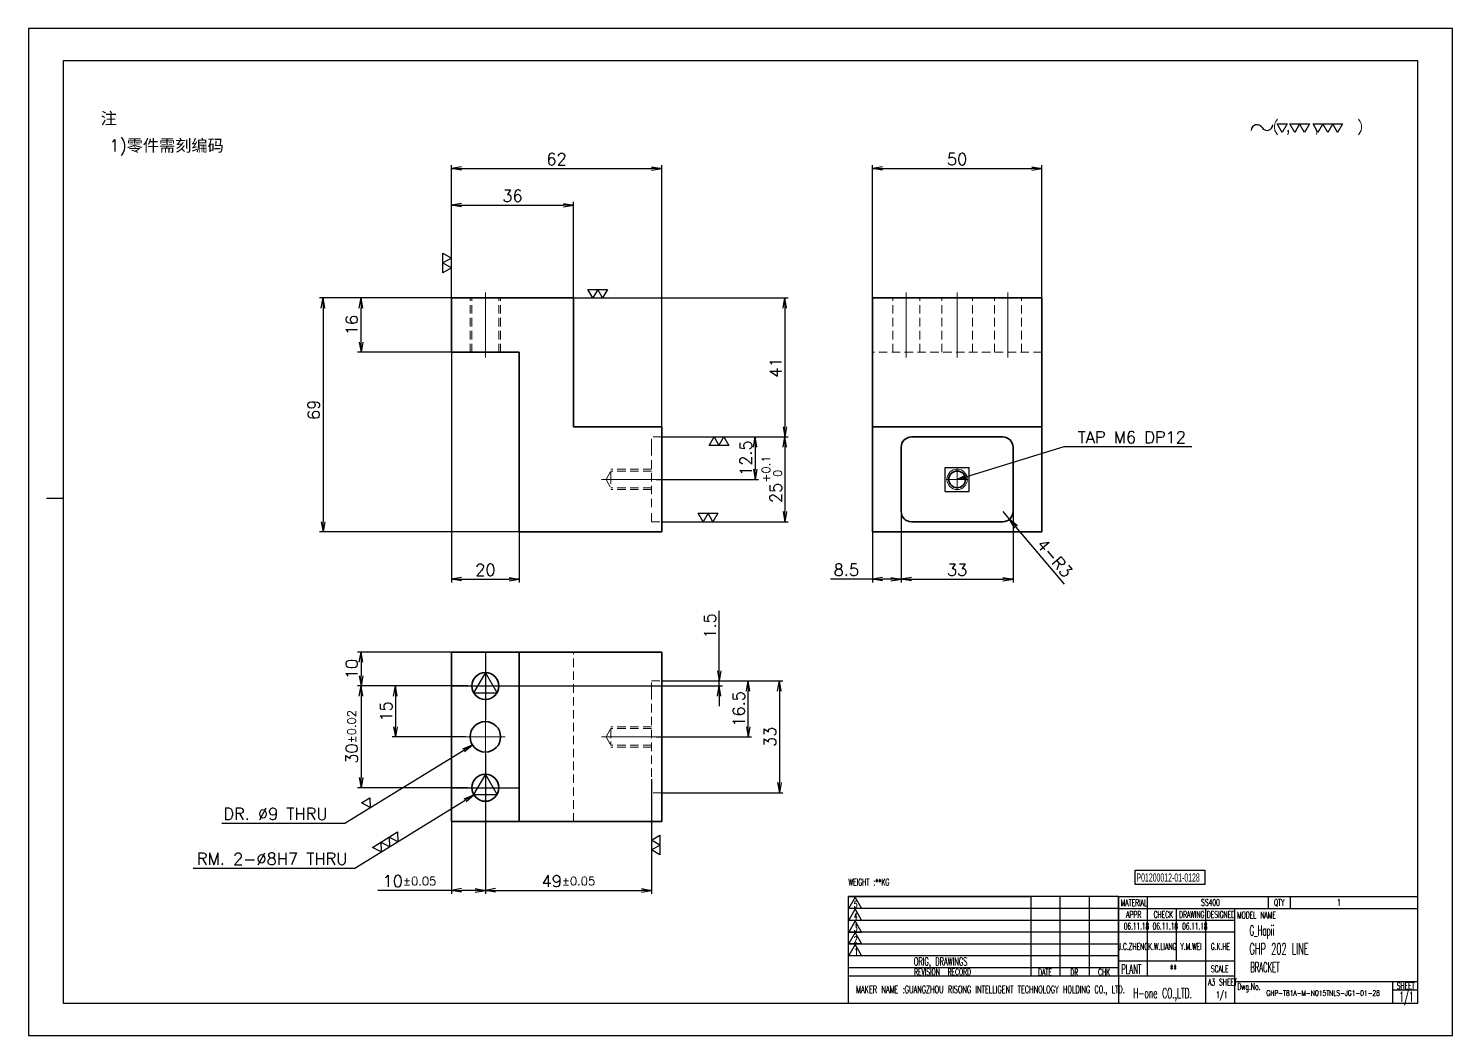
# Model space of a CAD drawing. Header units: millimetres. Extents: x -10155 to 20189, y -25550 to -22580.
# Drawn here: x 17619.1 to 18039.1, y -25547.5 to -25250.5 of the extents above; entities that cross this region are included whole.
import ezdxf
from ezdxf.enums import TextEntityAlignment as Align

# ---------------------------------------------------------------- set-up
doc = ezdxf.new("R2010")
doc.units = ezdxf.units.MM
doc.linetypes.add('CENTER-HOKUTO', pattern=[23, 20, -1, 1, -1])
doc.linetypes.add('HIDDEN-HOKUTO', pattern=[3.8, 2.5, -1.3])
doc.layers.add('AM_7', color=2, linetype='CENTER-HOKUTO', lineweight=30)
doc.layers.add('AM_HID', color=1, linetype='HIDDEN-HOKUTO', lineweight=25)
doc.layers.add('title_frame', color=7, linetype='Continuous')
doc.layers.add('word_dim', color=253, linetype='Continuous')
doc.styles.add('MX_NOTE_STANDARD', font='txt.shx', dxfattribs={"bigfont": 'bigfont.shx'})
doc.styles.get("Standard").update_dxf_attribs({"font": 'romans.shx', "bigfont": 'bigfont.shx'})
doc.dimstyles.new('RS1-1', dxfattribs={"dimtxt": 3.5, "dimasz": 3, "dimexe": 1, "dimexo": 0, "dimgap": 1, "dimtad": 3, "dimdsep": 46, "dimtxsty": 'Standard', "dimblk1": 'OPEN', "dimblk2": 'OPEN', "dimsah": 1, "dimcen": 0, "dimclrd": 256, "dimclre": 256, "dimclrt": 3, "dimazin": 2, "dimtfac": 1, "dimtmove": 0, "dimatfit": 3, "dimldrblk": 'OPEN', "dimfxl": 0, "dimtolj": 1, "dimtzin": 0, "dimarcsym": 0})

# ---------------------------------------------------------------- blocks, each defined once
blk = doc.blocks.new('A$C404331B6')
at = {"layer": 'title_frame'}
for p, q in [((0, -31.5), (0, 0)), ((0, 0), (53.9, 0)), ((79.62, 0), (0, 0)), ((53.9, -23.5), (53.9, 0)), ((62.48, -23.5), (62.48, 0)), ((62.48, -23.5), (62.48, 0)), ((71.05, -23.5), (71.05, 0)), ((71.05, -23.5), (71.05, 0)), ((79.62, 0), (79.62, -31.5)), ((79.62, 0), (167.83, 0)), ((88.2, -23.5), (88.2, 0)), ((123.73, 0), (123.73, -3.5)), ((130.3, 0), (130.3, -3.5)), ((53.9, -3.5), (0, -3.5)), ((79.62, -3.5), (0, -3.5)), ((1.98, -0.12), (0.1, -3.45)), ((0.1, -3.45), (3.86, -3.45)), ((1.98, -3.6), (0.1, -6.92)), ((3.86, -3.45), (1.98, -0.12)), ((3.86, -6.92), (1.98, -3.6)), ((79.62, -3.5), (167.83, -3.5)), ((96.78, -18.9), (96.78, -3.5)), ((105.35, -31.5), (105.35, -3.5)), ((113.92, -31.5), (113.92, -3.5)), ((53.9, -7), (0, -7)), ((79.62, -7), (0, -7)), ((0.1, -6.92), (3.86, -6.92)), ((1.98, -7.13), (0.1, -10.45)), ((3.86, -10.45), (1.98, -7.13)), ((113.92, -7), (79.62, -7)), ((53.9, -10.5), (0, -10.5)), ((79.62, -10.5), (0, -10.5)), ((0.1, -10.45), (3.86, -10.45)), ((1.98, -10.54), (0.1, -13.87)), ((3.86, -13.87), (1.98, -10.54)), ((113.92, -10.5), (79.62, -10.5)), ((53.9, -14), (0, -14)), ((79.62, -14), (0, -14)), ((0.1, -13.87), (3.86, -13.87)), ((1.98, -14.07), (0.1, -17.4)), ((3.86, -17.4), (1.98, -14.07)), ((53.9, -17.5), (0, -17.5)), ((79.62, -17.5), (0, -17.5)), ((53.9, -21), (0, -21)), ((79.62, -21), (0, -21)), ((0.1, -17.4), (3.86, -17.4)), ((79.62, -18.9), (113.92, -18.9)), ((79.62, -23.5), (0, -23.5)), ((113.92, -23.5), (79.62, -23.5)), ((113.92, -25), (167.83, -25)), ((160.48, -25), (160.48, -31.5)), ((160.48, -27.5), (167.83, -27.5)), ((167.83, -31.5), (0, -31.5))]:
    blk.add_line(p, q, dxfattribs=at)
at = {"layer": 'title_frame', "color": 3, "style": 'MX_NOTE_STANDARD', "width": 0.5341}
for s, height, p in [('5', 1.92, (1.59, -3.22)), ('MATERIAL', 1.973, (80.3, -2.79)), ('QTY', 1.973, (125.5, -2.7)), ('4', 1.92, (1.59, -6.7)), ('3', 1.92, (1.59, -10.23)), ('APPR', 1.973, (81.89, -6.26)), ('CHECK', 1.973, (89.99, -6.26)), ('DRAWING', 1.973, (97.51, -6.26)), ('DESIGNED', 1.973, (105.7, -6.26)), ('MODEL NAME', 1.973, (114.63, -6.41)), ('2', 1.92, (1.59, -13.64)), ('1', 1.92, (1.78, -17.17)), ('ORIG, DRAWINGS', 2.4112, (19.27, -20.34)), ('PLANT', 2.74, (80.46, -22.73)), ('SCALE', 1.973, (106.88, -22.28)), ('REVISION  RECORD', 1.9728, (19.32, -23.18)), ('DATE', 1.973, (55.94, -23.26)), ('DR', 1.973, (65.43, -23.27)), ('CHK', 1.973, (73.61, -23.23)), ('MAKER NAME :GUANGZHOU RISONG INTELLIGENT TECHNOLOGY HOLDING CO., LTD.', 2.16, (2.22, -28.43)), ('Dwg.No.', 1.973, (114.71, -27.52)), ('SHEET', 1.973, (161.71, -27.29))]:
    blk.add_text(s, height=height, dxfattribs=at).set_placement(p)
blk = doc.blocks.new('shiage0')
at = {"layer": 'word_dim', "color": 3, "linetype": 'Continuous'}
for centre, start, end in [((1.69, 0), 30, 180), ((4.61, 1.69), 210, 0)]:
    blk.add_arc(centre, 1.69, start, end, dxfattribs=at)
blk = doc.blocks.new('10')
at = {"layer": 'title_frame', "color": 3, "linetype": 'Continuous'}
for points in [[(9.63, 2.65), (8.18, 5.15), (11.07, 5.15)], [(13.31, 2.65), (11.86, 5.15), (17.64, 5.15), (16.2, 2.65), (14.75, 5.15)], [(20.17, 2.65), (18.73, 5.15), (27.4, 5.15), (25.95, 2.65), (24.51, 5.15), (23.06, 2.65), (21.62, 5.15)]]:
    blk.add_lwpolyline(points, close=True, dxfattribs=at)
blk.add_blockref('shiage0', (0.52, 3.24), dxfattribs=at)
blk.add_text('( ,   ,     )', height=3, dxfattribs=at).set_placement((6.84, 2.97))
blk = doc.blocks.new('_Open')
at = {"color": 0, "lineweight": -2}
for p, q in [((-1, 0.17), (0, 0)), ((-1, -0.17), (0, 0)), ((0, 0), (-1, 0))]:
    blk.add_line(p, q, dxfattribs=at)
blk = doc.blocks.new('*D711')
at = {"layer": 'DEFPOINTS', "color": 0, "linetype": 'Continuous', "ltscale": 2}
for p in [(17717.2, -25330.01), (17743.88, -25330.01), (17743.88, -25346.01)]:
    blk.add_point(p, dxfattribs=at)
at = {"layer": 'word_dim', "linetype": 'Continuous', "lineweight": -2, "ltscale": 2}
for p, q in [((17743.88, -25330.01), (17716.2, -25330.01)), ((17717.2, -25343.01), (17717.2, -25333.01)), ((17743.88, -25346.01), (17716.2, -25346.01))]:
    blk.add_line(p, q, dxfattribs=at)
at = {"layer": 'word_dim', "linetype": 'Continuous', "lineweight": -2, "ltscale": 2, "xscale": 3, "yscale": 3, "zscale": 3}
for p, rotation in [((17717.2, -25330.01), 90), ((17717.2, -25346.01), 270)]:
    blk.add_blockref('_Open', p, dxfattribs=dict(at, rotation=rotation))
at = {"layer": 'word_dim', "color": 3, "linetype": 'Continuous', "ltscale": 2, "insert": (17714.45, -25338.01), "char_height": 3.5, "attachment_point": 5, "rotation": 90}
blk.add_mtext('\\A1;16', dxfattribs=at)
blk = doc.blocks.new('*D712')
at = {"layer": 'DEFPOINTS', "color": 0, "linetype": 'Continuous', "ltscale": 2}
for p in [(17743.88, -25330.01), (17705.99, -25399.01), (17763.88, -25399.01)]:
    blk.add_point(p, dxfattribs=at)
at = {"layer": 'word_dim', "linetype": 'Continuous', "lineweight": -2, "ltscale": 2}
for p, q in [((17743.88, -25330.01), (17704.99, -25330.01)), ((17705.99, -25333.01), (17705.99, -25396.01)), ((17763.88, -25399.01), (17704.99, -25399.01))]:
    blk.add_line(p, q, dxfattribs=at)
at = {"layer": 'word_dim', "linetype": 'Continuous', "lineweight": -2, "ltscale": 2, "xscale": 3, "yscale": 3, "zscale": 3}
for p, rotation in [((17705.99, -25330.01), 90), ((17705.99, -25399.01), 270)]:
    blk.add_blockref('_Open', p, dxfattribs=dict(at, rotation=rotation))
at = {"layer": 'word_dim', "color": 3, "linetype": 'Continuous', "ltscale": 2, "insert": (17703.24, -25363.01), "char_height": 3.5, "attachment_point": 5, "rotation": 90}
blk.add_mtext('\\A1;69', dxfattribs=at)
blk = doc.blocks.new('*D713')
at = {"layer": 'DEFPOINTS', "color": 0, "linetype": 'Continuous', "ltscale": 2}
for p in [(17779.88, -25330.01), (17805.88, -25371.01), (17842.23, -25371.01)]:
    blk.add_point(p, dxfattribs=at)
at = {"layer": 'word_dim', "linetype": 'Continuous', "lineweight": -2, "ltscale": 2}
for p, q in [((17779.88, -25330.01), (17843.23, -25330.01)), ((17842.23, -25333.01), (17842.23, -25368.01)), ((17805.88, -25371.01), (17843.23, -25371.01))]:
    blk.add_line(p, q, dxfattribs=at)
at = {"layer": 'word_dim', "linetype": 'Continuous', "lineweight": -2, "ltscale": 2, "xscale": 3, "yscale": 3, "zscale": 3}
for p, rotation in [((17842.23, -25330.01), 90), ((17842.23, -25371.01), 270)]:
    blk.add_blockref('_Open', p, dxfattribs=dict(at, rotation=rotation))
at = {"layer": 'word_dim', "color": 3, "linetype": 'Continuous', "ltscale": 2, "insert": (17839.48, -25350.51), "char_height": 3.5, "attachment_point": 5, "rotation": 90}
blk.add_mtext('\\A1;41', dxfattribs=at)
blk = doc.blocks.new('*D714')
at = {"layer": 'DEFPOINTS', "color": 0, "linetype": 'Continuous', "ltscale": 2}
for p in [(17779.88, -25302.65), (17743.88, -25330.01), (17779.88, -25330.01)]:
    blk.add_point(p, dxfattribs=at)
at = {"layer": 'word_dim', "linetype": 'Continuous', "lineweight": -2, "ltscale": 2}
for p, q in [((17743.88, -25330.01), (17743.88, -25301.65)), ((17746.88, -25302.65), (17776.88, -25302.65)), ((17779.88, -25330.01), (17779.88, -25301.65))]:
    blk.add_line(p, q, dxfattribs=at)
at = {"layer": 'word_dim', "linetype": 'Continuous', "lineweight": -2, "ltscale": 2, "xscale": 3, "yscale": 3, "zscale": 3, "rotation": 180}
blk.add_blockref('_Open', (17743.88, -25302.65), dxfattribs=at)
at = {"layer": 'word_dim', "linetype": 'Continuous', "lineweight": -2, "ltscale": 2, "xscale": 3, "yscale": 3, "zscale": 3}
blk.add_blockref('_Open', (17779.88, -25302.65), dxfattribs=at)
at = {"layer": 'word_dim', "color": 3, "linetype": 'Continuous', "ltscale": 2, "insert": (17761.88, -25299.9), "char_height": 3.5, "attachment_point": 5}
blk.add_mtext('\\A1;36', dxfattribs=at)
blk = doc.blocks.new('*D715')
at = {"layer": 'DEFPOINTS', "color": 0, "linetype": 'Continuous', "ltscale": 2}
for p in [(17805.88, -25291.83), (17743.88, -25330.01), (17805.88, -25371.01)]:
    blk.add_point(p, dxfattribs=at)
at = {"layer": 'word_dim', "linetype": 'Continuous', "lineweight": -2, "ltscale": 2}
for p, q in [((17743.88, -25330.01), (17743.88, -25290.83)), ((17746.88, -25291.83), (17802.88, -25291.83)), ((17805.88, -25371.01), (17805.88, -25290.83))]:
    blk.add_line(p, q, dxfattribs=at)
at = {"layer": 'word_dim', "linetype": 'Continuous', "lineweight": -2, "ltscale": 2, "xscale": 3, "yscale": 3, "zscale": 3, "rotation": 180}
blk.add_blockref('_Open', (17743.88, -25291.83), dxfattribs=at)
at = {"layer": 'word_dim', "linetype": 'Continuous', "lineweight": -2, "ltscale": 2, "xscale": 3, "yscale": 3, "zscale": 3}
blk.add_blockref('_Open', (17805.88, -25291.83), dxfattribs=at)
at = {"layer": 'word_dim', "color": 3, "linetype": 'Continuous', "ltscale": 2, "insert": (17774.88, -25289.08), "char_height": 3.5, "attachment_point": 5}
blk.add_mtext('\\A1;62', dxfattribs=at)
blk = doc.blocks.new('*D716')
at = {"layer": 'DEFPOINTS', "color": 0, "linetype": 'Continuous', "ltscale": 2}
for p in [(17743.88, -25346.01), (17763.88, -25396.01), (17763.88, -25412.95)]:
    blk.add_point(p, dxfattribs=at)
at = {"layer": 'word_dim', "linetype": 'Continuous', "lineweight": -2, "ltscale": 2}
for p, q in [((17743.88, -25346.01), (17743.88, -25413.95)), ((17763.88, -25396.01), (17763.88, -25413.95)), ((17746.88, -25412.95), (17760.88, -25412.95))]:
    blk.add_line(p, q, dxfattribs=at)
at = {"layer": 'word_dim', "linetype": 'Continuous', "lineweight": -2, "ltscale": 2, "xscale": 3, "yscale": 3, "zscale": 3, "rotation": 180}
blk.add_blockref('_Open', (17743.88, -25412.95), dxfattribs=at)
at = {"layer": 'word_dim', "linetype": 'Continuous', "lineweight": -2, "ltscale": 2, "xscale": 3, "yscale": 3, "zscale": 3}
blk.add_blockref('_Open', (17763.88, -25412.95), dxfattribs=at)
at = {"layer": 'word_dim', "color": 3, "linetype": 'Continuous', "ltscale": 2, "insert": (17753.88, -25410.2), "char_height": 3.5, "attachment_point": 5}
blk.add_mtext('\\A1;20', dxfattribs=at)
blk = doc.blocks.new('*D717')
at = {"layer": 'DEFPOINTS', "color": 0, "linetype": 'Continuous', "ltscale": 2}
for p in [(17918.01, -25291.83), (17868.01, -25330.01), (17918.01, -25330.01)]:
    blk.add_point(p, dxfattribs=at)
at = {"layer": 'word_dim', "linetype": 'Continuous', "lineweight": -2, "ltscale": 2}
for p, q in [((17868.01, -25330.01), (17868.01, -25290.83)), ((17871.01, -25291.83), (17915.01, -25291.83)), ((17918.01, -25330.01), (17918.01, -25290.83))]:
    blk.add_line(p, q, dxfattribs=at)
at = {"layer": 'word_dim', "linetype": 'Continuous', "lineweight": -2, "ltscale": 2, "xscale": 3, "yscale": 3, "zscale": 3, "rotation": 180}
blk.add_blockref('_Open', (17868.01, -25291.83), dxfattribs=at)
at = {"layer": 'word_dim', "linetype": 'Continuous', "lineweight": -2, "ltscale": 2, "xscale": 3, "yscale": 3, "zscale": 3}
blk.add_blockref('_Open', (17918.01, -25291.83), dxfattribs=at)
at = {"layer": 'word_dim', "color": 3, "linetype": 'Continuous', "ltscale": 2, "insert": (17893.01, -25289.08), "char_height": 3.5, "attachment_point": 5}
blk.add_mtext('\\A1;50', dxfattribs=at)
blk = doc.blocks.new('*D718')
at = {"layer": 'DEFPOINTS', "color": 0, "linetype": 'Continuous', "ltscale": 2}
for p in [(17743.88, -25434.45), (17717.2, -25444.45), (17748.68, -25444.45)]:
    blk.add_point(p, dxfattribs=at)
at = {"layer": 'word_dim', "linetype": 'Continuous', "lineweight": -2, "ltscale": 2}
for p, q in [((17743.88, -25434.45), (17716.2, -25434.45)), ((17717.2, -25437.45), (17717.2, -25441.45)), ((17748.68, -25444.45), (17716.2, -25444.45))]:
    blk.add_line(p, q, dxfattribs=at)
at = {"layer": 'word_dim', "linetype": 'Continuous', "lineweight": -2, "ltscale": 2, "xscale": 3, "yscale": 3, "zscale": 3}
for p, rotation in [((17717.2, -25434.45), 90), ((17717.2, -25444.45), 270)]:
    blk.add_blockref('_Open', p, dxfattribs=dict(at, rotation=rotation))
at = {"layer": 'word_dim', "color": 3, "linetype": 'Continuous', "ltscale": 2, "insert": (17714.45, -25439.45), "char_height": 3.5, "attachment_point": 5, "rotation": 90}
blk.add_mtext('\\A1;10', dxfattribs=at)
blk = doc.blocks.new('*D719')
at = {"layer": 'DEFPOINTS', "color": 0, "linetype": 'Continuous', "ltscale": 2}
for p in [(17748.68, -25444.45), (17727.34, -25459.45), (17748.03, -25459.45)]:
    blk.add_point(p, dxfattribs=at)
at = {"layer": 'word_dim', "linetype": 'Continuous', "lineweight": -2, "ltscale": 2}
for p, q in [((17748.68, -25444.45), (17726.34, -25444.45)), ((17727.34, -25447.45), (17727.34, -25456.45)), ((17748.03, -25459.45), (17726.34, -25459.45))]:
    blk.add_line(p, q, dxfattribs=at)
at = {"layer": 'word_dim', "linetype": 'Continuous', "lineweight": -2, "ltscale": 2, "xscale": 3, "yscale": 3, "zscale": 3}
for p, rotation in [((17727.34, -25444.45), 90), ((17727.34, -25459.45), 270)]:
    blk.add_blockref('_Open', p, dxfattribs=dict(at, rotation=rotation))
at = {"layer": 'word_dim', "color": 3, "linetype": 'Continuous', "ltscale": 2, "insert": (17724.59, -25451.95), "char_height": 3.5, "attachment_point": 5, "rotation": 90}
blk.add_mtext('\\A1;15', dxfattribs=at)
blk = doc.blocks.new('*D720')
at = {"layer": 'DEFPOINTS', "color": 0, "linetype": 'Continuous', "ltscale": 2}
for p in [(17748.68, -25444.45), (17717.2, -25474.45), (17748.68, -25474.45)]:
    blk.add_point(p, dxfattribs=at)
at = {"layer": 'word_dim', "linetype": 'Continuous', "lineweight": -2, "ltscale": 2}
for p, q in [((17748.68, -25444.45), (17716.2, -25444.45)), ((17717.2, -25447.45), (17717.2, -25471.45)), ((17748.68, -25474.45), (17716.2, -25474.45))]:
    blk.add_line(p, q, dxfattribs=at)
at = {"layer": 'word_dim', "linetype": 'Continuous', "lineweight": -2, "ltscale": 2, "xscale": 3, "yscale": 3, "zscale": 3}
for p, rotation in [((17717.2, -25444.45), 90), ((17717.2, -25474.45), 270)]:
    blk.add_blockref('_Open', p, dxfattribs=dict(at, rotation=rotation))
at = {"layer": 'word_dim', "color": 3, "linetype": 'Continuous', "ltscale": 2, "insert": (17714.45, -25459.45), "char_height": 3.5, "attachment_point": 5, "rotation": 90}
blk.add_mtext('\\A1;30{\\H0.715x;%%p0.02}', dxfattribs=at)
blk = doc.blocks.new('*D721')
at = {"layer": 'DEFPOINTS', "color": 0, "linetype": 'Continuous', "ltscale": 2}
for p in [(17753.88, -25479.65), (17743.88, -25484.45), (17753.88, -25504.73)]:
    blk.add_point(p, dxfattribs=at)
at = {"layer": 'word_dim', "linetype": 'Continuous', "lineweight": -2, "ltscale": 2}
for p, q in [((17753.88, -25479.65), (17753.88, -25505.73)), ((17743.88, -25484.45), (17743.88, -25505.73)), ((17743.88, -25504.73), (17722.13, -25504.73)), ((17750.88, -25504.73), (17746.88, -25504.73))]:
    blk.add_line(p, q, dxfattribs=at)
at = {"layer": 'word_dim', "linetype": 'Continuous', "lineweight": -2, "ltscale": 2, "xscale": 3, "yscale": 3, "zscale": 3, "rotation": 180}
blk.add_blockref('_Open', (17743.88, -25504.73), dxfattribs=at)
at = {"layer": 'word_dim', "linetype": 'Continuous', "lineweight": -2, "ltscale": 2, "xscale": 3, "yscale": 3, "zscale": 3}
blk.add_blockref('_Open', (17753.88, -25504.73), dxfattribs=at)
at = {"layer": 'word_dim', "color": 3, "linetype": 'Continuous', "ltscale": 2, "insert": (17731.5, -25501.98), "char_height": 3.5, "attachment_point": 5}
blk.add_mtext('\\A1;10{\\H0.715x;%%p0.05}', dxfattribs=at)
blk = doc.blocks.new('MARK_8PIN')
at = {"color": 3, "linetype": 'Continuous'}
blk.add_lwpolyline([(0, 4), (-3.46, -2), (3.46, -2)], close=True, dxfattribs=at)
blk.add_circle((0, 0), 4, dxfattribs=at)
blk = doc.blocks.new('MARK_CENTER')
at = {"color": 2, "linetype": 'CENTER-HOKUTO'}
for p, q in [((0, 10), (0, -10)), ((-10, 0), (10, 0))]:
    blk.add_line(p, q, dxfattribs=at)
blk = doc.blocks.new('*D722')
at = {"layer": 'DEFPOINTS', "color": 0, "linetype": 'Continuous', "ltscale": 2}
for p in [(17757.28, -25472.35), (17750.47, -25476.55)]:
    blk.add_point(p, dxfattribs=at)
at = {"layer": 'word_dim', "linetype": 'Continuous', "lineweight": -2, "ltscale": 2}
for p, q in [((17715.36, -25498.18), (17747.92, -25478.12)), ((17667.66, -25498.18), (17715.36, -25498.18))]:
    blk.add_line(p, q, dxfattribs=at)
at = {"layer": 'word_dim', "linetype": 'Continuous', "lineweight": -2, "ltscale": 2, "xscale": 3, "yscale": 3, "zscale": 3, "rotation": 31.63490930097425}
blk.add_blockref('_Open', (17750.47, -25476.55), dxfattribs=at)
at = {"layer": 'word_dim', "color": 3, "linetype": 'Continuous', "ltscale": 2, "insert": (17691.01, -25495.43), "char_height": 3.5, "attachment_point": 5}
blk.add_mtext('\\A1;RM. 2-∅8H7 THRU', dxfattribs=at)
blk = doc.blocks.new('shiage3')
at = {"layer": 'word_dim', "color": 3, "linetype": 'Continuous'}
for p, q in [((-1.44, 2.5), (7.22, 2.5)), ((0, 0), (-1.44, 2.5)), ((1.44, 2.5), (0, 0)), ((2.89, 0), (1.44, 2.5)), ((4.33, 2.5), (2.89, 0)), ((5.77, 0), (4.33, 2.5)), ((7.22, 2.5), (5.77, 0))]:
    blk.add_line(p, q, dxfattribs=at)
blk = doc.blocks.new('*D723')
at = {"layer": 'DEFPOINTS', "color": 0, "linetype": 'Continuous', "ltscale": 2}
for p in [(17757.71, -25457.1), (17750.04, -25461.81)]:
    blk.add_point(p, dxfattribs=at)
at = {"layer": 'word_dim', "linetype": 'Continuous', "lineweight": -2, "ltscale": 2}
for p, q in [((17712.39, -25484.92), (17747.48, -25463.38)), ((17676.19, -25484.92), (17712.39, -25484.92))]:
    blk.add_line(p, q, dxfattribs=at)
at = {"layer": 'word_dim', "linetype": 'Continuous', "lineweight": -2, "ltscale": 2, "xscale": 3, "yscale": 3, "zscale": 3, "rotation": 31.54457213538916}
blk.add_blockref('_Open', (17750.04, -25461.81), dxfattribs=at)
at = {"layer": 'word_dim', "color": 3, "linetype": 'Continuous', "ltscale": 2, "insert": (17691.96, -25482.17), "char_height": 3.5, "attachment_point": 5}
blk.add_mtext('\\A1;DR. ∅9 THRU', dxfattribs=at)
blk = doc.blocks.new('shiage1')
at = {"layer": 'word_dim', "color": 3, "linetype": 'Continuous'}
for p, q in [((0, 0), (-1.44, 2.5)), ((-1.44, 2.5), (1.44, 2.5)), ((1.44, 2.5), (0, 0))]:
    blk.add_line(p, q, dxfattribs=at)
blk = doc.blocks.new('*D724')
at = {"layer": 'DEFPOINTS', "color": 0, "linetype": 'Continuous', "ltscale": 2}
for p in [(17802.88, -25471.95), (17753.88, -25484.45), (17802.88, -25504.73)]:
    blk.add_point(p, dxfattribs=at)
at = {"layer": 'word_dim', "linetype": 'Continuous', "lineweight": -2, "ltscale": 2}
for p, q in [((17802.88, -25471.95), (17802.88, -25505.73)), ((17753.88, -25484.45), (17753.88, -25505.73)), ((17756.88, -25504.73), (17799.88, -25504.73))]:
    blk.add_line(p, q, dxfattribs=at)
at = {"layer": 'word_dim', "linetype": 'Continuous', "lineweight": -2, "ltscale": 2, "xscale": 3, "yscale": 3, "zscale": 3, "rotation": 180}
blk.add_blockref('_Open', (17753.88, -25504.73), dxfattribs=at)
at = {"layer": 'word_dim', "linetype": 'Continuous', "lineweight": -2, "ltscale": 2, "xscale": 3, "yscale": 3, "zscale": 3}
blk.add_blockref('_Open', (17802.88, -25504.73), dxfattribs=at)
at = {"layer": 'word_dim', "color": 3, "linetype": 'Continuous', "ltscale": 2, "insert": (17778.38, -25501.98), "char_height": 3.5, "attachment_point": 5}
blk.add_mtext('\\A1;49{\\H0.715x;%%p0.05}', dxfattribs=at)
blk = doc.blocks.new('*D725')
at = {"layer": 'DEFPOINTS', "color": 0, "linetype": 'Continuous', "ltscale": 2}
for p in [(17805.88, -25442.95), (17805.88, -25475.95), (17840.59, -25475.95)]:
    blk.add_point(p, dxfattribs=at)
at = {"layer": 'word_dim', "linetype": 'Continuous', "lineweight": -2, "ltscale": 2}
for p, q in [((17805.88, -25442.95), (17841.59, -25442.95)), ((17840.59, -25445.95), (17840.59, -25472.95)), ((17805.88, -25475.95), (17841.59, -25475.95))]:
    blk.add_line(p, q, dxfattribs=at)
at = {"layer": 'word_dim', "linetype": 'Continuous', "lineweight": -2, "ltscale": 2, "xscale": 3, "yscale": 3, "zscale": 3}
for p, rotation in [((17840.59, -25442.95), 90), ((17840.59, -25475.95), 270)]:
    blk.add_blockref('_Open', p, dxfattribs=dict(at, rotation=rotation))
at = {"layer": 'word_dim', "color": 3, "linetype": 'Continuous', "ltscale": 2, "insert": (17837.84, -25459.45), "char_height": 3.5, "attachment_point": 5, "rotation": 90}
blk.add_mtext('\\A1;33', dxfattribs=at)
blk = doc.blocks.new('*D726')
at = {"layer": 'DEFPOINTS', "color": 0, "linetype": 'Continuous', "ltscale": 2}
for p in [(17805.88, -25442.95), (17822.86, -25442.95), (17763.88, -25444.45)]:
    blk.add_point(p, dxfattribs=at)
at = {"layer": 'word_dim', "linetype": 'Continuous', "lineweight": -2, "ltscale": 2}
for p, q in [((17822.86, -25439.95), (17822.86, -25422.33)), ((17805.88, -25442.95), (17823.86, -25442.95)), ((17822.86, -25444.45), (17822.86, -25442.95)), ((17763.88, -25444.45), (17823.86, -25444.45)), ((17822.86, -25447.45), (17822.86, -25450.45))]:
    blk.add_line(p, q, dxfattribs=at)
at = {"layer": 'word_dim', "linetype": 'Continuous', "lineweight": -2, "ltscale": 2, "xscale": 3, "yscale": 3, "zscale": 3}
for p, rotation in [((17822.86, -25442.95), 270), ((17822.86, -25444.45), 90)]:
    blk.add_blockref('_Open', p, dxfattribs=dict(at, rotation=rotation))
at = {"layer": 'word_dim', "color": 3, "linetype": 'Continuous', "ltscale": 2, "insert": (17820.11, -25426.74), "char_height": 3.5, "attachment_point": 5, "rotation": 90}
blk.add_mtext('\\A1;1.5', dxfattribs=at)
blk = doc.blocks.new('*D727')
at = {"layer": 'DEFPOINTS', "color": 0, "linetype": 'Continuous', "ltscale": 2}
for p in [(17805.88, -25442.95), (17831.36, -25442.95), (17804.22, -25459.45)]:
    blk.add_point(p, dxfattribs=at)
at = {"layer": 'word_dim', "linetype": 'Continuous', "lineweight": -2, "ltscale": 2}
for p, q in [((17805.88, -25442.95), (17832.36, -25442.95)), ((17831.36, -25456.45), (17831.36, -25445.95)), ((17804.22, -25459.45), (17832.36, -25459.45))]:
    blk.add_line(p, q, dxfattribs=at)
at = {"layer": 'word_dim', "linetype": 'Continuous', "lineweight": -2, "ltscale": 2, "xscale": 3, "yscale": 3, "zscale": 3}
for p, rotation in [((17831.36, -25442.95), 90), ((17831.36, -25459.45), 270)]:
    blk.add_blockref('_Open', p, dxfattribs=dict(at, rotation=rotation))
at = {"layer": 'word_dim', "color": 3, "linetype": 'Continuous', "ltscale": 2, "insert": (17828.61, -25451.2), "char_height": 3.5, "attachment_point": 5, "rotation": 90}
blk.add_mtext('\\A1;16.5', dxfattribs=at)
blk = doc.blocks.new('*D728')
at = {"layer": 'DEFPOINTS', "color": 0, "linetype": 'Continuous', "ltscale": 2}
for p in [(17805.88, -25371.01), (17804.22, -25383.51), (17833.44, -25383.51)]:
    blk.add_point(p, dxfattribs=at)
at = {"layer": 'word_dim', "linetype": 'Continuous', "lineweight": -2, "ltscale": 2}
for p, q in [((17805.88, -25371.01), (17834.44, -25371.01)), ((17833.44, -25374.01), (17833.44, -25380.51)), ((17804.22, -25383.51), (17834.44, -25383.51))]:
    blk.add_line(p, q, dxfattribs=at)
at = {"layer": 'word_dim', "linetype": 'Continuous', "lineweight": -2, "ltscale": 2, "xscale": 3, "yscale": 3, "zscale": 3}
for p, rotation in [((17833.44, -25371.01), 90), ((17833.44, -25383.51), 270)]:
    blk.add_blockref('_Open', p, dxfattribs=dict(at, rotation=rotation))
at = {"layer": 'word_dim', "color": 3, "linetype": 'Continuous', "ltscale": 2, "insert": (17830.69, -25377.26), "char_height": 3.5, "attachment_point": 5, "rotation": 90}
blk.add_mtext('\\A1;12.5', dxfattribs=at)
blk = doc.blocks.new('MARK_M6BOLT')
at = {"color": 3, "linetype": 'Continuous'}
for p, q in [((-1.77, 1.77), (1.77, 1.77)), ((-1.77, -1.77), (-1.77, 1.77)), ((1.77, -1.77), (1.77, 1.77)), ((-1.77, -1.77), (1.77, -1.77))]:
    blk.add_line(p, q, dxfattribs=at)
blk = doc.blocks.new('*D731')
at = {"layer": 'DEFPOINTS', "color": 0, "ltscale": 2}
for p in [(17805.88, -25371.01), (17805.88, -25396.01), (17842.23, -25396.01)]:
    blk.add_point(p, dxfattribs=at)
at = {"layer": 'word_dim', "lineweight": -2, "ltscale": 2}
for p, q in [((17805.88, -25371.01), (17843.23, -25371.01)), ((17842.23, -25374.01), (17842.23, -25393.01)), ((17805.88, -25396.01), (17843.23, -25396.01))]:
    blk.add_line(p, q, dxfattribs=at)
at = {"layer": 'word_dim', "lineweight": -2, "ltscale": 2, "xscale": 3, "yscale": 3, "zscale": 3}
for p, rotation in [((17842.23, -25371.01), 90), ((17842.23, -25396.01), 270)]:
    blk.add_blockref('_Open', p, dxfattribs=dict(at, rotation=rotation))
at = {"layer": 'word_dim', "color": 3, "ltscale": 2, "insert": (17838.37, -25383.51), "char_height": 3.5, "attachment_point": 5, "rotation": 90}
blk.add_mtext('25{\\H2.450000;\\S+0.1^  0;}', dxfattribs=at)
blk = doc.blocks.new('*D732')
at = {"layer": 'DEFPOINTS', "color": 0, "ltscale": 2}
for p in [(17876.51, -25393.01), (17868.01, -25399.01), (17876.51, -25412.95)]:
    blk.add_point(p, dxfattribs=at)
at = {"layer": 'word_dim', "lineweight": -2, "ltscale": 2}
for p, q in [((17876.51, -25393.01), (17876.51, -25413.95)), ((17868.01, -25399.01), (17868.01, -25413.95)), ((17868.01, -25412.95), (17855.68, -25412.95)), ((17873.51, -25412.95), (17871.01, -25412.95))]:
    blk.add_line(p, q, dxfattribs=at)
at = {"layer": 'word_dim', "lineweight": -2, "ltscale": 2, "xscale": 3, "yscale": 3, "zscale": 3, "rotation": 180}
blk.add_blockref('_Open', (17868.01, -25412.95), dxfattribs=at)
at = {"layer": 'word_dim', "lineweight": -2, "ltscale": 2, "xscale": 3, "yscale": 3, "zscale": 3}
blk.add_blockref('_Open', (17876.51, -25412.95), dxfattribs=at)
at = {"layer": 'word_dim', "color": 3, "ltscale": 2, "insert": (17860.35, -25410.2), "char_height": 3.5, "attachment_point": 5}
blk.add_mtext('\\A1;8.5', dxfattribs=at)
blk = doc.blocks.new('*D733')
at = {"layer": 'DEFPOINTS', "color": 0, "ltscale": 2}
for p in [(17876.51, -25393.01), (17909.51, -25393.01), (17909.51, -25412.95)]:
    blk.add_point(p, dxfattribs=at)
at = {"layer": 'word_dim', "lineweight": -2, "ltscale": 2}
for p, q in [((17876.51, -25393.01), (17876.51, -25413.95)), ((17909.51, -25393.01), (17909.51, -25413.95)), ((17879.51, -25412.95), (17906.51, -25412.95))]:
    blk.add_line(p, q, dxfattribs=at)
at = {"layer": 'word_dim', "lineweight": -2, "ltscale": 2, "xscale": 3, "yscale": 3, "zscale": 3, "rotation": 180}
blk.add_blockref('_Open', (17876.51, -25412.95), dxfattribs=at)
at = {"layer": 'word_dim', "lineweight": -2, "ltscale": 2, "xscale": 3, "yscale": 3, "zscale": 3}
blk.add_blockref('_Open', (17909.51, -25412.95), dxfattribs=at)
at = {"layer": 'word_dim', "color": 3, "ltscale": 2, "insert": (17893.01, -25410.2), "char_height": 3.5, "attachment_point": 5}
blk.add_mtext('\\A1;33', dxfattribs=at)
blk = doc.blocks.new('*D734')
at = {"layer": 'DEFPOINTS', "color": 0, "ltscale": 2}
for p in [(17906.51, -25393.01), (17908.45, -25395.3)]:
    blk.add_point(p, dxfattribs=at)
at = {"layer": 'word_dim', "lineweight": -2, "ltscale": 2}
for p, q in [((17906.51, -25393.01), (17908.45, -25395.3)), ((17924.71, -25414.42), (17910.4, -25397.58))]:
    blk.add_line(p, q, dxfattribs=at)
at = {"layer": 'word_dim', "lineweight": -2, "ltscale": 2, "xscale": 3, "yscale": 3, "zscale": 3, "rotation": 130.3652621416837}
blk.add_blockref('_Open', (17908.45, -25395.3), dxfattribs=at)
at = {"layer": 'word_dim', "color": 3, "ltscale": 2, "insert": (17921.78, -25406.73), "char_height": 3.5, "attachment_point": 5, "rotation": 310.3653}
blk.add_mtext('\\A1;4-R3', dxfattribs=at)

msp = doc.modelspace()

# ---------------------------------------------------------------- linework, layer by layer
at = {"color": 7, "lineweight": 35}
for p, q in [((17779.876, -25330.013), (17743.876, -25330.013)), ((17779.876, -25330.013), (17779.876, -25368.013)), ((17918.012, -25330.013), (17868.012, -25330.013)), ((17868.012, -25330.013), (17868.012, -25368.013)), ((17918.012, -25330.013), (17918.012, -25368.013)), ((17743.876, -25346.013), (17763.876, -25346.013)), ((17763.876, -25346.013), (17763.876, -25399.013)), ((17779.876, -25368.013), (17805.876, -25368.013)), ((17805.876, -25368.013), (17805.876, -25399.013)), ((17918.012, -25368.013), (17868.012, -25368.013)), ((17868.012, -25368.013), (17868.012, -25399.013)), ((17906.512, -25371.013), (17879.512, -25371.013)), ((17918.012, -25399.013), (17918.012, -25368.013)), ((17879.512, -25396.013), (17906.512, -25396.013)), ((17763.876, -25399.013), (17805.876, -25399.013)), ((17868.012, -25399.013), (17918.012, -25399.013)), ((17743.876, -25434.453), (17763.876, -25434.453)), ((17743.876, -25484.453), (17743.876, -25434.453)), ((17763.876, -25484.453), (17763.876, -25434.453)), ((17763.876, -25434.453), (17805.876, -25434.453)), ((17805.876, -25434.453), (17805.876, -25484.453)), ((17743.876, -25484.453), (17763.876, -25484.453)), ((17763.876, -25484.453), (17805.876, -25484.453))]:
    msp.add_line(p, q, dxfattribs=at)
at = {"color": 7, "lineweight": 35, "ltscale": 0.4}
msp.add_line((17743.876, -25330.013), (17743.876, -25346.013), dxfattribs=at)
at = {"color": 7, "lineweight": 35, "ltscale": 0.475}
for p, q in [((17876.512, -25374.013), (17876.512, -25393.013)), ((17909.512, -25374.013), (17909.512, -25393.013))]:
    msp.add_line(p, q, dxfattribs=at)
at = {"color": 7, "lineweight": 13}
msp.add_circle((17893.012, -25383.513), 3, dxfattribs=at)
at = {"color": 7, "lineweight": 35}
for centre, radius in [((17893.012, -25383.513), 2.459), ((17753.876, -25444.453), 4), ((17753.876, -25459.453), 4.5), ((17753.876, -25474.453), 4)]:
    msp.add_circle(centre, radius, dxfattribs=at)
for centre, start, end in [((17879.512, -25374.013), 90, 180.00001), ((17906.512, -25374.013), 0, 90), ((17879.512, -25393.013), 180.00001, 270), ((17906.512, -25393.013), 270, 0)]:
    msp.add_arc(centre, 3, start, end, dxfattribs=at)
at = {"layer": 'AM_7', "color": 2, "lineweight": 13}
for p, q in [((17753.876, -25347.613), (17753.876, -25328.413)), ((17878.012, -25347.613), (17878.012, -25328.413)), ((17893.012, -25347.613), (17893.012, -25328.413)), ((17908.012, -25347.613), (17908.012, -25328.413)), ((17893.012, -25380.317), (17893.012, -25386.709)), ((17804.218, -25383.513), (17788.114, -25383.513)), ((17896.208, -25383.513), (17889.816, -25383.513)), ((17753.876, -25439.253), (17753.876, -25449.652)), ((17759.076, -25444.453), (17748.676, -25444.453)), ((17753.876, -25453.603), (17753.876, -25465.302)), ((17759.726, -25459.453), (17748.026, -25459.453)), ((17804.218, -25459.453), (17788.114, -25459.453)), ((17753.876, -25469.253), (17753.876, -25479.652)), ((17759.076, -25474.453), (17748.676, -25474.453))]:
    msp.add_line(p, q, dxfattribs=at)
at = {"layer": 'AM_HID', "color": 1, "lineweight": 13}
for p, q in [((17749.376, -25346.013), (17749.376, -25330.013)), ((17749.876, -25346.013), (17749.876, -25330.013)), ((17749.876, -25346.013), (17749.876, -25330.013)), ((17757.876, -25346.013), (17757.876, -25330.013)), ((17757.876, -25346.013), (17757.876, -25330.013)), ((17758.376, -25346.013), (17758.376, -25330.013)), ((17874.012, -25346.013), (17874.012, -25330.013)), ((17882.012, -25346.013), (17882.012, -25330.013)), ((17888.512, -25346.013), (17888.512, -25330.013)), ((17897.512, -25346.013), (17897.512, -25330.013)), ((17904.012, -25346.013), (17904.012, -25330.013)), ((17912.012, -25346.013), (17912.012, -25330.013)), ((17918.012, -25346.013), (17868.012, -25346.013)), ((17802.876, -25374.013), (17802.876, -25371.013)), ((17805.876, -25371.013), (17802.876, -25371.013)), ((17802.876, -25374.013), (17802.876, -25393.013)), ((17802.876, -25380.513), (17790.876, -25380.513)), ((17789.457, -25383.513), (17790.876, -25381.054)), ((17789.457, -25383.513), (17790.876, -25385.971)), ((17790.876, -25381.054), (17790.876, -25384.691)), ((17802.876, -25381.054), (17790.876, -25381.054)), ((17790.876, -25382.334), (17790.876, -25385.971)), ((17802.876, -25385.971), (17790.876, -25385.971)), ((17802.876, -25386.513), (17790.876, -25386.513)), ((17802.876, -25396.013), (17802.876, -25393.013)), ((17802.876, -25396.013), (17805.876, -25396.013)), ((17779.876, -25484.453), (17779.876, -25434.453)), ((17802.876, -25442.953), (17805.876, -25442.953)), ((17802.876, -25445.953), (17802.876, -25442.953)), ((17802.876, -25445.953), (17802.876, -25472.953)), ((17789.457, -25459.453), (17790.876, -25456.994)), ((17789.457, -25459.453), (17790.876, -25461.911)), ((17802.876, -25456.453), (17790.876, -25456.453)), ((17790.876, -25456.994), (17790.876, -25461.61)), ((17802.876, -25456.994), (17790.876, -25456.994)), ((17790.876, -25457.295), (17790.876, -25461.911)), ((17802.876, -25461.911), (17790.876, -25461.911)), ((17802.876, -25462.453), (17790.876, -25462.453)), ((17802.876, -25475.953), (17802.876, -25472.953)), ((17805.876, -25475.953), (17802.876, -25475.953))]:
    msp.add_line(p, q, dxfattribs=at)
at = {"layer": 'title_frame'}
for p, q in [((17624.449, -25389.035), (17629.449, -25389.035)), ((17945.496, -25498.762), (17966.024, -25498.762)), ((17945.496, -25502.962), (17945.496, -25498.762)), ((17966.024, -25498.762), (17966.024, -25502.962)), ((17940.599, -25506.573), (17940.599, -25510.073)), ((17940.599, -25530.073), (17940.599, -25506.573)), ((17940.599, -25506.573), (17940.599, -25538.073)), ((17966.024, -25502.962), (17945.496, -25502.962)), ((18028.799, -25538.073), (17974.899, -25538.073)), ((18028.799, -25538.073), (17974.899, -25538.073))]:
    msp.add_line(p, q, dxfattribs=at)
at = {"layer": 'title_frame', "color": 4}
msp.add_lwpolyline([(18039.124, -25250.535), (17619.124, -25250.535), (17619.124, -25547.535), (18039.124, -25547.535)], close=True, dxfattribs=at)
at = {"layer": 'title_frame'}
msp.add_lwpolyline([(17629.449, -25259.998), (18028.799, -25259.998), (18028.799, -25538.073), (17629.449, -25538.073)], close=True, dxfattribs=at)
at = {"layer": 'word_dim', "color": 3, "linetype": 'Continuous', "ltscale": 2}
for points in [[(17743.876, -25321.138), (17741.373, -25322.583), (17741.373, -25316.803), (17743.876, -25318.248), (17741.373, -25319.693)], [(17785.556, -25330.013), (17784.111, -25327.51), (17789.891, -25327.51), (17788.446, -25330.013), (17787.001, -25327.51)], [(17802.876, -25489.924), (17805.379, -25488.479), (17805.379, -25494.259), (17802.876, -25492.814), (17805.379, -25491.369)]]:
    msp.add_lwpolyline(points, close=True, dxfattribs=at)
at = {"layer": 'word_dim', "color": 3, "ltscale": 2}
for points in [[(17824.224, -25371.013), (17825.669, -25373.515), (17819.889, -25373.515), (17821.334, -25371.013), (17822.779, -25373.515)], [(17818.117, -25396.013), (17816.672, -25393.51), (17822.452, -25393.51), (17821.007, -25396.013), (17819.562, -25393.51)]]:
    msp.add_lwpolyline(points, close=True, dxfattribs=at)

# ---------------------------------------------------------------- block references
at = {"layer": 'word_dim', "linetype": 'Continuous', "ltscale": 2}
msp.add_blockref('10', (17979.267, -25283.842), dxfattribs=at)
at = {"layer": 'word_dim', "linetype": 'Continuous', "ltscale": 2, "xscale": 2, "yscale": 2, "zscale": 2}
msp.add_blockref('MARK_M6BOLT', (17893.012, -25383.513), dxfattribs=at)
at = {"layer": 'word_dim', "color": 3, "linetype": 'CENTER-HOKUTO', "ltscale": 2}
for p in [(17753.876, -25444.453), (17753.876, -25474.453)]:
    msp.add_blockref('MARK_CENTER', p, dxfattribs=at)
at = {"layer": 'word_dim', "color": 3, "linetype": 'Continuous', "ltscale": 2}
for p in [(17753.876, -25444.453), (17753.876, -25474.453)]:
    msp.add_blockref('MARK_8PIN', p, dxfattribs=at)
for name, p, rotation in [('shiage1', (17719.865, -25480.331), 31.54457213537096), ('shiage3', (17723.104, -25493.409), 31.63490930098495)]:
    msp.add_blockref(name, p, dxfattribs=dict(at, rotation=rotation))
at = {"layer": 'word_dim', "ltscale": 2}
msp.add_blockref('A$C404331B6', (17860.974, -25506.573), dxfattribs=at)

# ---------------------------------------------------------------- texts
at = {"ltscale": 2, "char_height": 3.5, "attachment_point": 1}
for s, insert, width in [('{\\fSimSun|b0|i0|c134|p2;\\C3;注}', (17640.416, -25275.292), 10.36469), ('{\\Fromans,bigfont|c134;\\C3;1)\\fSimSun|b0|i0|c134|p2;零件需刻编码}', (17642.981, -25283.3), 96.90613)]:
    msp.add_mtext(s, dxfattribs=dict(at, insert=insert, width=width))
at = {"linetype": 'Continuous', "insert": (17979.276, -25517.053), "char_height": 3, "width": 50.9, "attachment_point": 4}
msp.add_mtext('{\\W0.5;\\C3;G_Hapii }', dxfattribs=at)
at = {"color": 3, "linetype": 'Continuous', "insert": (17984.231, -25534.21), "char_height": 1.6, "width": 37.13137, "attachment_point": 1}
msp.add_mtext('{\\W0.65;GHP-T81A-M-NO15TNLS-JG1-01-28}', dxfattribs=at)
at = {"layer": 'title_frame', "color": 3, "style": 'MX_NOTE_STANDARD'}
for s, height, width, p in [('WEIGHT :**KG ', 1.96, 0.545, (17860.998, -25503.257)), ('SS400', 1.9728, 0.5341, (17964.972, -25509.274)), ('1', 1.973, 0.5341, (18005.1, -25509.274)), ('06.11.18', 1.9, 0.5341, (17942.186, -25516.249)), ('06.11.18', 1.9, 0.5341, (17950.698, -25516.249)), ('06.11.18', 1.9, 0.5341, (17959.415, -25516.249)), ('GHP 202 LINE', 3.3, 0.5341, (17979.238, -25523.622)), ('**', 2.74, 0.5341, (17955.792, -25529.303)), ('BRACKET', 2.94, 0.5, (17979.486, -25528.886)), ('A3 SHEET', 1.9728, 0.5341, (17967.029, -25532.749)), ('H-one CO.,LTD.', 3, 0.5341, (17944.955, -25536.523)), ('1/1', 1.9728, 0.5341, (17969.38, -25536.504)), ('1/1', 3, 0.5341, (18023.406, -25537.597))]:
    msp.add_text(s, height=height, dxfattribs=dict(at, width=width)).set_placement(p)
at = {"layer": 'title_frame', "color": 3, "style": 'MX_NOTE_STANDARD', "width": 0.5341}
for s, p in [('J.C.ZHENG', (17944.931, -25522.866)), ('K.W.LIANG', (17953.526, -25522.888)), ('Y.M.WEI', (17962.006, -25522.884)), ('G.K.HE', (17970.676, -25522.888))]:
    msp.add_text(s, height=1.9728, dxfattribs=at).set_placement(p, align=Align.BOTTOM_CENTER)
at = {"layer": 'title_frame', "color": 3, "insert": (17945.909, -25499.718), "char_height": 2.45, "width": 4.1107, "attachment_point": 1, "style": 'MX_NOTE_STANDARD'}
msp.add_mtext('{\\f3 of 9 Barcode|b0|i0|c0|p82;\\W0.5;P01200012-01-0128}', dxfattribs=at)
at = {"layer": 'word_dim', "color": 3, "linetype": 'Continuous', "ltscale": 2, "insert": (17928.549, -25372.857), "char_height": 3.5, "attachment_point": 7}
msp.add_mtext('TAP M6 DP12', dxfattribs=at)

# ---------------------------------------------------------------- dimensions: what is measured, and where the dimension line sits
at = {"layer": 'word_dim', "linetype": 'Continuous', "ltscale": 2}
for base, p1, p2, picture, middle in [((17805.876, -25291.831), (17743.876, -25330.013), (17805.876, -25371.013), '*D715', (17774.876, -25289.081)), ((17918.012, -25291.831), (17868.012, -25330.013), (17918.012, -25330.013), '*D717', (17893.012, -25289.081)), ((17779.876, -25302.652), (17743.876, -25330.013), (17779.876, -25330.013), '*D714', (17761.876, -25299.902)), ((17763.876, -25412.953), (17743.876, -25346.013), (17763.876, -25396.013), '*D716', (17753.876, -25410.203))]:
    dim = msp.add_linear_dim(base=base, p1=p1, p2=p2, dimstyle='RS1-1', dxfattribs=at)
    dim.commit()
    dim.dimension.update_dxf_attribs({"geometry": picture, "text_midpoint": middle})
for base, p1, p2, picture, middle in [((17705.987, -25399.013), (17743.876, -25330.013), (17763.876, -25399.013), '*D712', (17705.987, -25363.013)), ((17822.862, -25442.953), (17763.876, -25444.453), (17805.876, -25442.953), '*D726', (17822.862, -25426.745)), ((17840.588, -25475.953), (17805.876, -25442.953), (17805.876, -25475.953), '*D725', (17840.588, -25459.453))]:
    dim = msp.add_linear_dim(base=base, p1=p1, p2=p2, angle=90, dimstyle='RS1-1', dxfattribs=at)
    dim.commit()
    dim.dimension.update_dxf_attribs({"geometry": picture, "text_midpoint": middle, "dimtype": 160})
for base, p1, p2, picture, middle in [((17717.201, -25330.013), (17743.876, -25346.013), (17743.876, -25330.013), '*D711', (17714.451, -25338.013)), ((17842.227, -25371.013), (17779.876, -25330.013), (17805.876, -25371.013), '*D713', (17839.477, -25350.513)), ((17833.439, -25383.513), (17805.876, -25371.013), (17804.218, -25383.513), '*D728', (17830.689, -25377.263)), ((17717.201, -25444.453), (17743.876, -25434.453), (17748.676, -25444.453), '*D718', (17714.451, -25439.453)), ((17831.358, -25442.953), (17804.218, -25459.453), (17805.876, -25442.953), '*D727', (17828.608, -25451.203)), ((17727.343, -25459.453), (17748.676, -25444.453), (17748.026, -25459.453), '*D719', (17724.593, -25451.953))]:
    dim = msp.add_linear_dim(base=base, p1=p1, p2=p2, angle=90, dimstyle='RS1-1', dxfattribs=at)
    dim.commit()
    dim.dimension.update_dxf_attribs({"geometry": picture, "text_midpoint": middle})
at = {"layer": 'word_dim', "ltscale": 2}
dim = msp.add_linear_dim(base=(17842.227, -25396.013), p1=(17805.876, -25371.013), p2=(17805.876, -25396.013), angle=90, dimstyle='RS1-1', override={"dimgap": 1, "dimtol": 1, "dimlim": 0, "dimtp": 0.1, "dimtm": 0, "dimtfac": 0.7, "dimtolj": 0, "dimtzin": 8}, dxfattribs=at)
dim.commit()
dim.dimension.update_dxf_attribs({"geometry": '*D731', "text_midpoint": (17838.368, -25383.513)})
dim = msp.add_linear_dim(base=(17876.512, -25412.953), p1=(17868.012, -25399.013), p2=(17876.512, -25393.013), dimstyle='RS1-1', dxfattribs=at)
dim.commit()
dim.dimension.update_dxf_attribs({"geometry": '*D732', "text_midpoint": (17860.345, -25412.953), "dimtype": 160})
dim = msp.add_linear_dim(base=(17909.512, -25412.953), p1=(17876.512, -25393.013), p2=(17909.512, -25393.013), dimstyle='RS1-1', dxfattribs=at)
dim.commit()
dim.dimension.update_dxf_attribs({"geometry": '*D733', "text_midpoint": (17893.012, -25410.203)})
dim = msp.add_radius_dim(center=(17906.512, -25393.013), mpoint=(17908.455, -25395.298), text='4-<>', dimstyle='RS1-1', dxfattribs=at)
dim.commit()
dim.dimension.update_dxf_attribs({"geometry": '*D734', "text_midpoint": (17919.686, -25408.511), "dimtype": 164})
at = {"layer": 'word_dim', "linetype": 'Continuous', "ltscale": 2}
dim = msp.add_linear_dim(base=(17717.201, -25474.453), p1=(17748.676, -25444.453), p2=(17748.676, -25474.453), angle=90, text='<>{\\H0.715x;%%p0.02}', dimstyle='RS1-1', dxfattribs=at)
dim.commit()
dim.dimension.update_dxf_attribs({"geometry": '*D720', "text_midpoint": (17714.451, -25459.453)})
for p1, p2, text, picture, middle in [((17757.711, -25457.098), (17750.041, -25461.807), 'DR. <> THRU', '*D723', (17691.96, -25484.917)), ((17757.282, -25472.355), (17750.47, -25476.551), 'RM. 2-<>H7 THRU', '*D722', (17691.007, -25498.182))]:
    dim = msp.add_diameter_dim_2p(p1=p1, p2=p2, text=text, dimstyle='RS1-1', override={"dimtoh": 1, "dimtofl": 0}, dxfattribs=at)
    dim.commit()
    dim.dimension.update_dxf_attribs({"geometry": picture, "text_midpoint": middle, "dimtype": 163})
dim = msp.add_linear_dim(base=(17802.876, -25504.728), p1=(17753.876, -25484.453), p2=(17802.876, -25471.953), text='<>{\\H0.715x;%%p0.05}', dimstyle='RS1-1', dxfattribs=at)
dim.commit()
dim.dimension.update_dxf_attribs({"geometry": '*D724', "text_midpoint": (17778.376, -25501.978)})
dim = msp.add_linear_dim(base=(17753.876, -25504.728), p1=(17743.876, -25484.453), p2=(17753.876, -25479.652), text='<>{\\H0.715x;%%p0.05}', dimstyle='RS1-1', dxfattribs=at)
dim.commit()
dim.dimension.update_dxf_attribs({"geometry": '*D721', "text_midpoint": (17731.501, -25504.728), "dimtype": 160})

# ---------------------------------------------------------------- leaders
at = {"layer": 'word_dim', "linetype": 'Continuous', "ltscale": 2, "annotation_type": 0, "has_hookline": 1, "hookline_direction": 0, "text_width": 33.7}
msp.add_leader([(17893.012, -25383.513), (17924.549, -25373.857), (17927.549, -25373.857)], dimstyle='RS1-1', dxfattribs=at)

doc.saveas('drawing.dxf')
